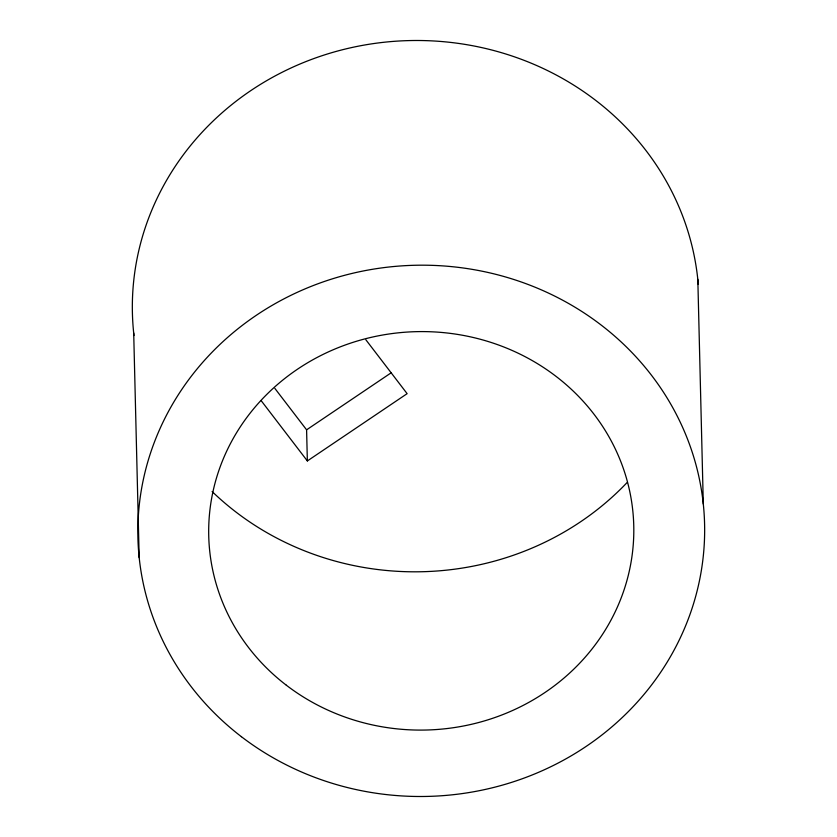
<?xml version="1.0" encoding="UTF-8"?>
<svg xmlns="http://www.w3.org/2000/svg" width="837" height="837" viewBox="0 0 837 837"><rect width="100%" height="100%" fill="white"/><g stroke="black" fill="none" stroke-linecap="round" stroke-linejoin="round"><path stroke-width="1.26" d="M365.874 339.791L407.127 393.662L307.357 460.946L306.593 429.831L391.35 372.685M274.86 388.399L306.593 429.831M261.332 400.86L307.357 460.946M697.817 279.338L703.3 504.031M133.7 332.969L139.183 557.662M627.091 482.541A283.429 265.653 -1.4 0 1 212.127 491.539M133.972 335.511A283.429 265.653 -1.4 0 1 389.393 41.724A283.429 265.653 -1.4 0 1 698.288 284.423M241.401 736.696A283.429 265.653 -1.4 0 0 700.862 573.345A283.429 265.653 -1.4 0 0 321.471 282.487A283.429 265.653 -1.4 0 0 241.401 736.696M286.359 685.231A212.567 199.237 -1.4 0 0 630.962 562.726A212.567 199.237 -1.4 0 0 346.413 344.572A212.567 199.237 -1.4 0 0 286.359 685.231"/></g></svg>
